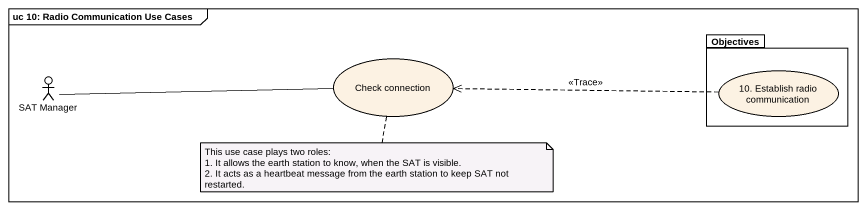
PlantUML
@startuml
mainframe uc 10: Radio Communication Use Cases
package Objectives {
  usecase "10. Establish radio communication" as u10_Establish_radio
}
actor "SAT Manager" as SAT_Manager
usecase "Check connection" as Check_connection
SAT_Manager -right- Check_connection
u10_Establish_radio .left.> Check_connection : <<Trace>>
note bottom of Check_connection
  This use case plays two roles:
  1. It allows the earth station to know, when the SAT is visible.
  2. It acts as a heartbeat message from the earth station to keep SAT not restarted.
end note
@enduml
